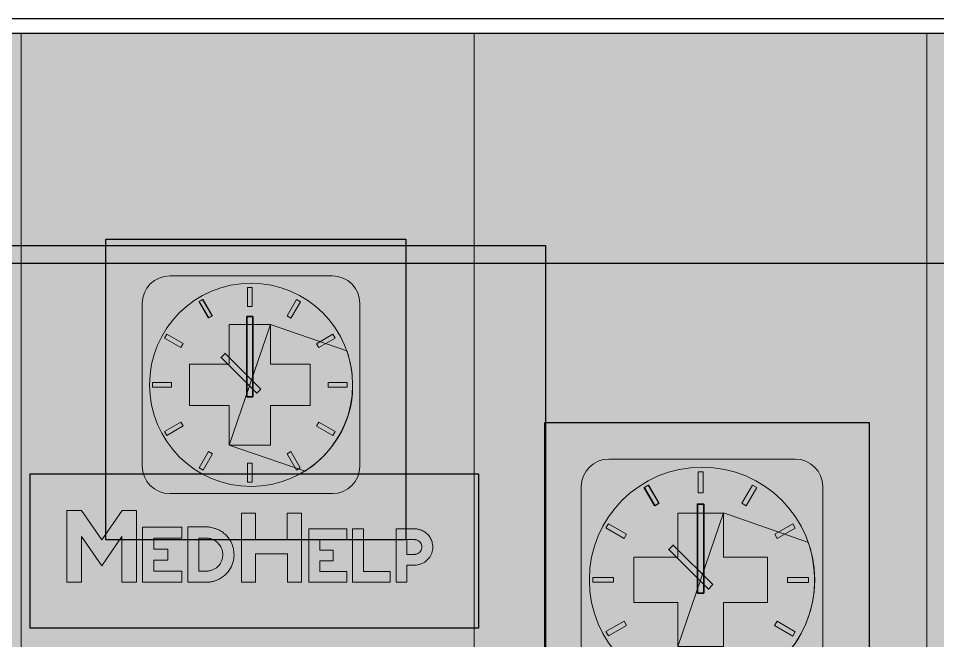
# Model space of a CAD drawing. Header units: inches. Extents: x -507 to 1392, y -754 to 68.
# Drawn here: x -14.3 to 387.6, y -204.2 to 67.7 of the extents above; entities that cross this region are included whole.
import ezdxf

# ---------------------------------------------------------------- set-up
doc = ezdxf.new("R2010")
doc.units = ezdxf.units.IN
doc.header["$MEASUREMENT"] = 0
doc.layers.add('Front', color=7, linetype='Continuous')
picture_1 = doc.add_image_def('image1.png', size_in_pixel=(3301, 2181))
picture_2 = doc.add_image_def('image2.png', size_in_pixel=(591, 591))
picture_3 = doc.add_image_def('image3.png', size_in_pixel=(891, 296))
picture_4 = doc.add_image_def('image4.png', size_in_pixel=(547, 547))
picture_5 = doc.add_image_def('image5.png', size_in_pixel=(817, 281))
picture_6 = doc.add_image_def('image6.png', size_in_pixel=(3362, 446))
picture_7 = doc.add_image_def('image10.png', size_in_pixel=(3013, 3012))

# ---------------------------------------------------------------- blocks, each defined once
blk = doc.blocks.new('block 3')
at = {"layer": 'Front', "true_color": 0x326699}
h = blk.add_hatch(color=165, dxfattribs=at)
h.dxf.hatch_style = 2
h.paths.add_polyline_path([(-211, -462.1), (-211, 61.25), (581, 61.25), (581, -462.1)])
h = blk.add_hatch(color=165, dxfattribs=at)
h.dxf.hatch_style = 2
h.paths.add_polyline_path([(-13, -462.1), (-13, 61.25), (185, 61.25), (185, -462.1)])
h = blk.add_hatch(color=165, dxfattribs=at)
h.dxf.hatch_style = 2
h.paths.add_polyline_path([(185, -462.1), (185, 61.25), (383, 61.25), (383, -462.1)])
at = {"layer": 'Front', "lineweight": 0}
for points in [[(-211, -462.1), (-211, 61.25), (581, 61.25), (581, -462.1), (-211, -462.1)], [(-13, -462.1), (-13, 61.25), (185, 61.25), (185, -462.1), (-13, -462.1)], [(185, -462.1), (185, 61.25), (383, 61.25), (383, -462.1), (185, -462.1)]]:
    blk.add_lwpolyline(points, dxfattribs=at)
at = {"layer": 'Front'}
image = blk.add_image(picture_1, insert=(-211, -462.19), size_in_units=(792.24, 523.44), dxfattribs=at)
blk = doc.blocks.new('block 8')
at = {"layer": 'Front', "true_color": 0x000000}
h = blk.add_hatch(color=18, dxfattribs=at)
h.dxf.hatch_style = 2
h.paths.add_polyline_path([(285.12, -139.61), (282.95, -139.61), (282.95, -130.45), (285.12, -130.45)])
h = blk.add_hatch(color=18, dxfattribs=at)
h.dxf.hatch_style = 2
h.paths.add_polyline_path([(265.72, -144.14), (263.84, -145.22), (259.26, -137.29), (261.14, -136.2)])
h = blk.add_hatch(color=18, dxfattribs=at)
h.dxf.hatch_style = 2
h.paths.add_polyline_path([(265.96, -144.15), (264.09, -145.23), (259.51, -137.3), (261.38, -136.22)])
h = blk.add_hatch(color=18, dxfattribs=at)
h.dxf.hatch_style = 2
h.paths.add_polyline_path([(303.98, -145.25), (302.11, -144.17), (306.68, -136.24), (308.56, -137.32)])
h = blk.add_hatch(color=18, dxfattribs=at)
h.dxf.hatch_style = 2
h.paths.add_polyline_path([(285.41, -183.43), (282.63, -183.43), (282.63, -144.51), (285.41, -144.51)])
h = blk.add_hatch(color=18, dxfattribs=at)
h.dxf.hatch_style = 2
h.paths.add_polyline_path([(251.64, -157.66), (250.56, -159.54), (242.63, -154.96), (243.71, -153.08)])
h = blk.add_hatch(color=18, dxfattribs=at)
h.dxf.hatch_style = 2
h.paths.add_polyline_path([(317.49, -159.57), (316.41, -157.69), (324.34, -153.11), (325.43, -154.99)])
h = blk.add_hatch(color=18, dxfattribs=at)
h.dxf.hatch_style = 2
h.paths.add_polyline_path([(289.41, -179.66), (287.45, -181.63), (270.09, -164.39), (272.05, -162.42)])
h = blk.add_hatch(color=18, dxfattribs=at)
h.dxf.hatch_style = 2
h.paths.add_polyline_path([(246, -176.53), (246, -178.69), (236.84, -178.69), (236.84, -176.53)])
h = blk.add_hatch(color=18, dxfattribs=at)
h.dxf.hatch_style = 2
h.paths.add_polyline_path([(322.04, -178.73), (322.04, -176.56), (331.2, -176.56), (331.2, -178.73)])
h = blk.add_hatch(color=18, dxfattribs=at)
h.dxf.hatch_style = 2
h.paths.add_polyline_path([(250.54, -195.68), (251.62, -197.56), (243.69, -202.14), (242.61, -200.26)])
h = blk.add_hatch(color=18, dxfattribs=at)
h.dxf.hatch_style = 2
h.paths.add_polyline_path([(316.39, -197.59), (317.48, -195.71), (325.41, -200.29), (324.33, -202.17)])
h = blk.add_hatch(color=18, dxfattribs=at)
h.dxf.hatch_style = 2
h.paths.add_polyline_path([(264.05, -210), (265.93, -211.09), (261.35, -219.02), (259.48, -217.93)])
h = blk.add_hatch(color=18, dxfattribs=at)
h.dxf.hatch_style = 2
h.paths.add_polyline_path([(302.08, -211.1), (303.95, -210.02), (308.53, -217.95), (306.65, -219.03)])
h = blk.add_hatch(color=18, dxfattribs=at)
h.dxf.hatch_style = 2
h.paths.add_polyline_path([(282.92, -215.65), (285.08, -215.65), (285.08, -224.8), (282.92, -224.8)])
at = {"layer": 'Front', "lineweight": 0}
for points in [[(285.12, -139.61), (282.95, -139.61), (282.95, -130.45), (285.12, -130.45), (285.12, -139.61)], [(265.72, -144.14), (263.84, -145.22), (259.26, -137.29), (261.14, -136.2), (265.72, -144.14)], [(265.96, -144.15), (264.09, -145.23), (259.51, -137.3), (261.38, -136.22), (265.96, -144.15)], [(303.98, -145.25), (302.11, -144.17), (306.68, -136.24), (308.56, -137.32), (303.98, -145.25)], [(251.64, -157.66), (250.56, -159.54), (242.63, -154.96), (243.71, -153.08), (251.64, -157.66)], [(317.49, -159.57), (316.41, -157.69), (324.34, -153.11), (325.43, -154.99), (317.49, -159.57)], [(246, -176.53), (246, -178.69), (236.84, -178.69), (236.84, -176.53), (246, -176.53)], [(322.04, -178.73), (322.04, -176.56), (331.2, -176.56), (331.2, -178.73), (322.04, -178.73)], [(250.54, -195.68), (251.62, -197.56), (243.69, -202.14), (242.61, -200.26), (250.54, -195.68)], [(316.39, -197.59), (317.48, -195.71), (325.41, -200.29), (324.33, -202.17), (316.39, -197.59)], [(264.05, -210), (265.93, -211.09), (261.35, -219.02), (259.48, -217.93), (264.05, -210)], [(302.08, -211.1), (303.95, -210.02), (308.53, -217.95), (306.65, -219.03), (302.08, -211.1)], [(282.92, -215.65), (285.08, -215.65), (285.08, -224.8), (282.92, -224.8), (282.92, -215.65)]]:
    blk.add_lwpolyline(points, dxfattribs=at)
at = {"layer": 'Front', "color": 18, "lineweight": 35, "true_color": 0x000000}
for points in [[(285.41, -183.43), (282.63, -183.43), (282.63, -144.51), (285.41, -144.51), (285.41, -183.43)], [(289.41, -179.66), (287.45, -181.63), (270.09, -164.39), (272.05, -162.42), (289.41, -179.66)]]:
    blk.add_lwpolyline(points, dxfattribs=at)
blk = doc.blocks.new('block 7')
at = {"layer": 'Front', "true_color": 0x000000}
h = blk.add_hatch(color=18, dxfattribs=at)
h.dxf.hatch_style = 2
edge = h.paths.add_edge_path()
edge.add_spline(control_points=[(325.41, -230.38), (325.41, -230.38), (243.86, -230.38), (243.86, -230.38), (237.26, -230.38), (231.86, -224.98), (231.86, -218.38), (231.86, -218.38), (231.86, -136.83), (231.86, -136.83), (231.86, -130.23), (237.26, -124.83), (243.86, -124.83), (243.86, -124.83), (325.41, -124.83), (325.41, -124.83), (332.01, -124.83), (337.41, -130.23), (337.41, -136.83), (337.41, -136.83), (337.41, -218.38), (337.41, -218.38), (337.41, -224.98), (332.01, -230.38), (325.41, -230.38)], knot_values=[0, 0, 0, 0, 1, 1, 1, 2, 2, 2, 3, 3, 3, 4, 4, 4, 5, 5, 5, 6, 6, 6, 7, 7, 7, 8, 8, 8, 8], degree=3, periodic=1)
at = {"layer": 'Front', "true_color": 0x326699}
h = blk.add_hatch(color=165, dxfattribs=at)
h.dxf.hatch_style = 2
edge = h.paths.add_edge_path()
edge.add_spline(control_points=[(333.9, -177.63), (333.9, -204.84), (311.85, -226.9), (284.63, -226.9), (257.42, -226.9), (235.37, -204.84), (235.37, -177.63), (235.37, -150.42), (257.42, -128.36), (284.63, -128.36), (311.85, -128.36), (333.9, -150.42), (333.9, -177.63)], knot_values=[0, 0, 0, 0, 1, 1, 1, 2, 2, 2, 3, 3, 3, 4, 4, 4, 4], degree=3, periodic=1)
at = {"layer": 'Front', "true_color": 0xcc3332}
h = blk.add_hatch(color=22, dxfattribs=at)
h.dxf.hatch_style = 2
h.paths.add_polyline_path([(313.23, -167.66), (294, -167.66), (294, -148.43), (274.07, -148.43), (274.07, -167.66), (254.84, -167.66), (254.84, -187.59), (274.07, -187.59), (274.07, -206.82), (294, -206.82), (294, -187.59), (313.23, -187.59)])
at = {"layer": 'Front', "true_color": 0x808284}
h = blk.add_hatch(color=8, dxfattribs=at)
h.dxf.hatch_style = 2
edge = h.paths.add_edge_path()
edge.add_spline(control_points=[(310.58, -219.52), (310.58, -219.52), (274.07, -206.82), (274.07, -206.82), (274.07, -206.82), (293.98, -148.41), (293.98, -148.41), (293.98, -148.41), (331.15, -161.33), (331.15, -161.33), (331.15, -161.33), (337.25, -177.62), (331.09, -194.08), (325.03, -211.52), (310.58, -219.52), (310.58, -219.52)], knot_values=[0, 0, 0, 0, 1, 1, 1, 2, 2, 2, 3, 3, 3, 4, 4, 4, 5, 5, 5, 5], degree=3, periodic=1)
at = {"layer": 'Front', "lineweight": 0}
blk.add_lwpolyline([(313.23, -167.66), (294, -167.66), (294, -148.43), (274.07, -148.43), (274.07, -167.66), (254.84, -167.66), (254.84, -187.59), (274.07, -187.59), (274.07, -206.82), (294, -206.82), (294, -187.59), (313.23, -187.59), (313.23, -167.66)], dxfattribs=at)
for points, knots in [([(325.41, -230.38), (325.41, -230.38), (243.86, -230.38), (243.86, -230.38), (237.26, -230.38), (231.86, -224.98), (231.86, -218.38), (231.86, -218.38), (231.86, -136.83), (231.86, -136.83), (231.86, -130.23), (237.26, -124.83), (243.86, -124.83), (243.86, -124.83), (325.41, -124.83), (325.41, -124.83), (332.01, -124.83), (337.41, -130.23), (337.41, -136.83), (337.41, -136.83), (337.41, -218.38), (337.41, -218.38), (337.41, -224.98), (332.01, -230.38), (325.41, -230.38)], [0, 0, 0, 0, 1, 1, 1, 2, 2, 2, 3, 3, 3, 4, 4, 4, 5, 5, 5, 6, 6, 6, 7, 7, 7, 8, 8, 8, 8]), ([(333.9, -177.63), (333.9, -204.84), (311.85, -226.9), (284.63, -226.9), (257.42, -226.9), (235.37, -204.84), (235.37, -177.63), (235.37, -150.42), (257.42, -128.36), (284.63, -128.36), (311.85, -128.36), (333.9, -150.42), (333.9, -177.63)], [0, 0, 0, 0, 1, 1, 1, 2, 2, 2, 3, 3, 3, 4, 4, 4, 4]), ([(310.58, -219.52), (310.58, -219.52), (274.07, -206.82), (274.07, -206.82), (274.07, -206.82), (293.98, -148.41), (293.98, -148.41), (293.98, -148.41), (331.15, -161.33), (331.15, -161.33), (331.15, -161.33), (337.25, -177.62), (331.09, -194.08), (325.03, -211.52), (310.58, -219.52), (310.58, -219.52)], [0, 0, 0, 0, 1, 1, 1, 2, 2, 2, 3, 3, 3, 4, 4, 4, 5, 5, 5, 5])]:
    blk.add_open_spline(points, degree=3, knots=knots, dxfattribs=at)
at = {"layer": 'Front'}
blk.add_blockref('block 8', (0, 0), dxfattribs=at)
blk = doc.blocks.new('block 6')
at = {"layer": 'Front'}
blk.add_blockref('block 7', (0, 0), dxfattribs=at)
blk = doc.blocks.new('block 5')
at = {"layer": 'Front'}
blk.add_blockref('block 6', (0, 0), dxfattribs=at)
image = blk.add_image(picture_2, insert=(215.86, -250.67), size_in_units=(141.84, 141.84), dxfattribs=at)
blk = doc.blocks.new('block 11')
at = {"layer": 'Front', "true_color": 0xcc3332}
h = blk.add_hatch(color=22, dxfattribs=at)
h.dxf.hatch_style = 2
h.paths.add_polyline_path([(229.13, -273.33), (222.02, -273.33), (222.02, -251.14), (212.21, -265.42), (202.37, -251.14), (202.37, -273.33), (195.25, -273.33), (195.25, -238.56), (202.32, -238.56), (212.17, -252.83), (222.11, -238.56), (229.13, -238.56)])
at = {"layer": 'Front', "true_color": 0x000000}
h = blk.add_hatch(color=18, dxfattribs=at)
h.dxf.hatch_style = 2
h.paths.add_polyline_path([(309.05, -273.33), (302.28, -273.33), (302.28, -259.58), (286.85, -259.58), (286.85, -273.33), (279.99, -273.33), (279.99, -239.83), (286.85, -239.83), (286.85, -252.77), (302.19, -252.77), (302.19, -239.83), (309.05, -239.83)])
at = {"layer": 'Front', "true_color": 0xcc3332}
h = blk.add_hatch(color=22, dxfattribs=at)
h.dxf.hatch_style = 2
h.paths.add_polyline_path([(250.99, -273.33), (232.03, -273.33), (232.03, -246.58), (250.99, -246.58), (250.99, -251.98), (237.5, -251.98), (237.5, -257.24), (244.21, -257.24), (244.21, -262.68), (237.5, -262.68), (237.5, -267.9), (250.99, -267.9)])
h = blk.add_hatch(color=22, dxfattribs=at)
h.dxf.hatch_style = 2
edge = h.paths.add_edge_path()
edge.add_spline(control_points=[(276.36, -260.03), (276.36, -261.24), (276.17, -262.48), (275.8, -263.76), (275.42, -265.04), (274.85, -266.26), (274.08, -267.42), (273.3, -268.58), (272.32, -269.64), (271.12, -270.58), (269.93, -271.52), (268.49, -272.26), (266.83, -272.79), (266.71, -272.81), (266.52, -272.85), (266.26, -272.92), (266.01, -272.98), (265.74, -273.04), (265.45, -273.1), (265.16, -273.16), (264.87, -273.21), (264.58, -273.26), (264.29, -273.31), (264.07, -273.33), (263.93, -273.33), (263.93, -273.33), (253.89, -273.33), (253.89, -273.33), (253.89, -273.33), (253.89, -246.55), (253.89, -246.55), (253.89, -246.55), (263.93, -246.55), (263.93, -246.55), (264.14, -246.55), (264.45, -246.59), (264.83, -246.67), (265.22, -246.76), (265.61, -246.85), (265.99, -246.95), (266.38, -247.04), (266.73, -247.14), (267.04, -247.24), (267.36, -247.33), (267.56, -247.39), (267.66, -247.42), (268.22, -247.61), (268.81, -247.88), (269.45, -248.23), (270.09, -248.58), (270.72, -249), (271.34, -249.48), (271.96, -249.97), (272.54, -250.52), (273.08, -251.13), (273.62, -251.75), (274.09, -252.41), (274.47, -253.11), (274.57, -253.28), (274.67, -253.46), (274.78, -253.65), (274.89, -253.84), (274.99, -254.05), (275.09, -254.27), (275.53, -255.31), (275.85, -256.26), (276.05, -257.13), (276.26, -258), (276.36, -258.97), (276.36, -260.03)], knot_values=[0, 0, 0, 0, 1, 1, 1, 2, 2, 2, 3, 3, 3, 4, 4, 4, 5, 5, 5, 6, 6, 6, 7, 7, 7, 8, 8, 8, 9, 9, 9, 10, 10, 10, 11, 11, 11, 12, 12, 12, 13, 13, 13, 14, 14, 14, 15, 15, 15, 16, 16, 16, 17, 17, 17, 18, 18, 18, 19, 19, 19, 20, 20, 20, 21, 21, 21, 22, 22, 22, 23, 23, 23, 23], degree=3, periodic=1)
edge = h.paths.add_edge_path()
edge.add_spline(control_points=[(270.89, -259.81), (270.89, -259.16), (270.78, -258.48), (270.58, -257.76), (270.37, -257.05), (270.06, -256.36), (269.64, -255.68), (269.21, -255), (268.68, -254.39), (268.02, -253.83), (267.37, -253.28), (266.61, -252.83), (265.74, -252.49), (265.64, -252.47), (265.5, -252.42), (265.32, -252.36), (265.14, -252.3), (264.94, -252.25), (264.72, -252.2), (264.51, -252.15), (264.29, -252.1), (264.09, -252.06), (263.88, -252.01), (263.71, -251.98), (263.56, -251.98), (263.56, -251.98), (259.36, -251.98), (259.36, -251.98), (259.36, -251.98), (259.36, -267.9), (259.36, -267.9), (259.36, -267.9), (263.64, -267.9), (263.64, -267.9), (263.85, -267.9), (264.12, -267.86), (264.43, -267.79), (264.75, -267.71), (264.98, -267.65), (265.12, -267.61), (266.21, -267.29), (267.12, -266.85), (267.84, -266.28), (268.57, -265.72), (269.16, -265.07), (269.62, -264.36), (270.08, -263.65), (270.4, -262.91), (270.6, -262.13), (270.79, -261.36), (270.89, -260.59), (270.89, -259.81)], knot_values=[0, 0, 0, 0, 1, 1, 1, 2, 2, 2, 3, 3, 3, 4, 4, 4, 5, 5, 5, 6, 6, 6, 7, 7, 7, 8, 8, 8, 9, 9, 9, 10, 10, 10, 11, 11, 11, 12, 12, 12, 13, 13, 13, 14, 14, 14, 15, 15, 15, 16, 16, 16, 17, 17, 17, 17], degree=3, periodic=1)
at = {"layer": 'Front', "true_color": 0x000000}
h = blk.add_hatch(color=18, dxfattribs=at)
h.dxf.hatch_style = 2
h.paths.add_polyline_path([(331.01, -273.33), (312.68, -273.33), (312.68, -247.47), (331.01, -247.47), (331.01, -252.69), (317.97, -252.69), (317.97, -257.77), (324.45, -257.77), (324.45, -263.03), (317.97, -263.03), (317.97, -268.08), (331.01, -268.08)])
h = blk.add_hatch(color=18, dxfattribs=at)
h.dxf.hatch_style = 2
h.paths.add_polyline_path([(352.14, -273.33), (333.81, -273.33), (333.81, -247.47), (339.1, -247.47), (339.1, -268.08), (352.14, -268.08)])
h = blk.add_hatch(color=18, dxfattribs=at)
h.dxf.hatch_style = 2
edge = h.paths.add_edge_path()
edge.add_spline(control_points=[(372.75, -256.23), (372.75, -257.28), (372.59, -258.27), (372.26, -259.19), (371.93, -260.11), (371.48, -260.94), (370.89, -261.68), (370.31, -262.42), (369.63, -263.04), (368.86, -263.55), (368.09, -264.07), (367.26, -264.44), (366.37, -264.68), (366.16, -264.72), (365.86, -264.79), (365.46, -264.89), (365.06, -264.98), (364.72, -265.03), (364.44, -265.03), (364.44, -265.03), (360.24, -265.03), (360.24, -265.03), (360.24, -265.03), (360.24, -273.33), (360.24, -273.33), (360.24, -273.33), (354.95, -273.33), (354.95, -273.33), (354.95, -273.33), (354.95, -247.43), (354.95, -247.43), (354.95, -247.43), (364.37, -247.43), (364.37, -247.43), (364.54, -247.43), (364.74, -247.45), (364.97, -247.48), (365.2, -247.52), (365.44, -247.57), (365.69, -247.62), (365.93, -247.68), (366.16, -247.74), (366.37, -247.8), (366.58, -247.86), (366.73, -247.9), (366.83, -247.92), (367.5, -248.18), (368.14, -248.48), (368.72, -248.83), (369.3, -249.18), (369.9, -249.7), (370.51, -250.38), (370.95, -250.84), (371.33, -251.39), (371.65, -252.01), (371.96, -252.63), (372.21, -253.2), (372.4, -253.74), (372.52, -254.14), (372.6, -254.55), (372.66, -254.97), (372.72, -255.39), (372.75, -255.81), (372.75, -256.23)], knot_values=[0, 0, 0, 0, 1, 1, 1, 2, 2, 2, 3, 3, 3, 4, 4, 4, 5, 5, 5, 6, 6, 6, 7, 7, 7, 8, 8, 8, 9, 9, 9, 10, 10, 10, 11, 11, 11, 12, 12, 12, 13, 13, 13, 14, 14, 14, 15, 15, 15, 16, 16, 16, 17, 17, 17, 18, 18, 18, 19, 19, 19, 20, 20, 20, 21, 21, 21, 21], degree=3, periodic=1)
edge = h.paths.add_edge_path()
edge.add_spline(control_points=[(367.53, -256.23), (367.53, -255.9), (367.48, -255.56), (367.37, -255.21), (367.26, -254.86), (367.1, -254.53), (366.88, -254.21), (366.66, -253.9), (366.38, -253.62), (366.06, -253.37), (365.73, -253.13), (365.34, -252.95), (364.9, -252.83), (364.76, -252.78), (364.6, -252.75), (364.43, -252.72), (364.25, -252.7), (364.15, -252.69), (364.13, -252.69), (364.13, -252.69), (360.24, -252.69), (360.24, -252.69), (360.24, -252.69), (360.24, -259.8), (360.24, -259.8), (360.24, -259.8), (364.13, -259.8), (364.13, -259.8), (364.17, -259.8), (364.29, -259.79), (364.48, -259.75), (364.67, -259.72), (364.81, -259.69), (364.9, -259.66), (365.79, -259.43), (366.45, -258.96), (366.88, -258.26), (367.31, -257.56), (367.53, -256.88), (367.53, -256.23)], knot_values=[0, 0, 0, 0, 1, 1, 1, 2, 2, 2, 3, 3, 3, 4, 4, 4, 5, 5, 5, 6, 6, 6, 7, 7, 7, 8, 8, 8, 9, 9, 9, 10, 10, 10, 11, 11, 11, 12, 12, 12, 13, 13, 13, 13], degree=3, periodic=1)
at = {"layer": 'Front', "lineweight": 0}
for points in [[(229.13, -273.33), (222.02, -273.33), (222.02, -251.14), (212.21, -265.42), (202.37, -251.14), (202.37, -273.33), (195.25, -273.33), (195.25, -238.56), (202.32, -238.56), (212.17, -252.83), (222.11, -238.56), (229.13, -238.56), (229.13, -273.33)], [(309.05, -273.33), (302.28, -273.33), (302.28, -259.58), (286.85, -259.58), (286.85, -273.33), (279.99, -273.33), (279.99, -239.83), (286.85, -239.83), (286.85, -252.77), (302.19, -252.77), (302.19, -239.83), (309.05, -239.83), (309.05, -273.33)], [(250.99, -273.33), (232.03, -273.33), (232.03, -246.58), (250.99, -246.58), (250.99, -251.98), (237.5, -251.98), (237.5, -257.24), (244.21, -257.24), (244.21, -262.68), (237.5, -262.68), (237.5, -267.9), (250.99, -267.9), (250.99, -273.33)], [(331.01, -273.33), (312.68, -273.33), (312.68, -247.47), (331.01, -247.47), (331.01, -252.69), (317.97, -252.69), (317.97, -257.77), (324.45, -257.77), (324.45, -263.03), (317.97, -263.03), (317.97, -268.08), (331.01, -268.08), (331.01, -273.33)], [(352.14, -273.33), (333.81, -273.33), (333.81, -247.47), (339.1, -247.47), (339.1, -268.08), (352.14, -268.08), (352.14, -273.33)]]:
    blk.add_lwpolyline(points, dxfattribs=at)
for points, knots in [([(276.36, -260.03), (276.36, -261.24), (276.17, -262.48), (275.8, -263.76), (275.42, -265.04), (274.85, -266.26), (274.08, -267.42), (273.3, -268.58), (272.32, -269.64), (271.12, -270.58), (269.93, -271.52), (268.49, -272.26), (266.83, -272.79), (266.71, -272.81), (266.52, -272.85), (266.26, -272.92), (266.01, -272.98), (265.74, -273.04), (265.45, -273.1), (265.16, -273.16), (264.87, -273.21), (264.58, -273.26), (264.29, -273.31), (264.07, -273.33), (263.93, -273.33), (263.93, -273.33), (253.89, -273.33), (253.89, -273.33), (253.89, -273.33), (253.89, -246.55), (253.89, -246.55), (253.89, -246.55), (263.93, -246.55), (263.93, -246.55), (264.14, -246.55), (264.45, -246.59), (264.83, -246.67), (265.22, -246.76), (265.61, -246.85), (265.99, -246.95), (266.38, -247.04), (266.73, -247.14), (267.04, -247.24), (267.36, -247.33), (267.56, -247.39), (267.66, -247.42), (268.22, -247.61), (268.81, -247.88), (269.45, -248.23), (270.09, -248.58), (270.72, -249), (271.34, -249.48), (271.96, -249.97), (272.54, -250.52), (273.08, -251.13), (273.62, -251.75), (274.09, -252.41), (274.47, -253.11), (274.57, -253.28), (274.67, -253.46), (274.78, -253.65), (274.89, -253.84), (274.99, -254.05), (275.09, -254.27), (275.53, -255.31), (275.85, -256.26), (276.05, -257.13), (276.26, -258), (276.36, -258.97), (276.36, -260.03)], [0, 0, 0, 0, 1, 1, 1, 2, 2, 2, 3, 3, 3, 4, 4, 4, 5, 5, 5, 6, 6, 6, 7, 7, 7, 8, 8, 8, 9, 9, 9, 10, 10, 10, 11, 11, 11, 12, 12, 12, 13, 13, 13, 14, 14, 14, 15, 15, 15, 16, 16, 16, 17, 17, 17, 18, 18, 18, 19, 19, 19, 20, 20, 20, 21, 21, 21, 22, 22, 22, 23, 23, 23, 23]), ([(372.75, -256.23), (372.75, -257.28), (372.59, -258.27), (372.26, -259.19), (371.93, -260.11), (371.48, -260.94), (370.89, -261.68), (370.31, -262.42), (369.63, -263.04), (368.86, -263.55), (368.09, -264.07), (367.26, -264.44), (366.37, -264.68), (366.16, -264.72), (365.86, -264.79), (365.46, -264.89), (365.06, -264.98), (364.72, -265.03), (364.44, -265.03), (364.44, -265.03), (360.24, -265.03), (360.24, -265.03), (360.24, -265.03), (360.24, -273.33), (360.24, -273.33), (360.24, -273.33), (354.95, -273.33), (354.95, -273.33), (354.95, -273.33), (354.95, -247.43), (354.95, -247.43), (354.95, -247.43), (364.37, -247.43), (364.37, -247.43), (364.54, -247.43), (364.74, -247.45), (364.97, -247.48), (365.2, -247.52), (365.44, -247.57), (365.69, -247.62), (365.93, -247.68), (366.16, -247.74), (366.37, -247.8), (366.58, -247.86), (366.73, -247.9), (366.83, -247.92), (367.5, -248.18), (368.14, -248.48), (368.72, -248.83), (369.3, -249.18), (369.9, -249.7), (370.51, -250.38), (370.95, -250.84), (371.33, -251.39), (371.65, -252.01), (371.96, -252.63), (372.21, -253.2), (372.4, -253.74), (372.52, -254.14), (372.6, -254.55), (372.66, -254.97), (372.72, -255.39), (372.75, -255.81), (372.75, -256.23)], [0, 0, 0, 0, 1, 1, 1, 2, 2, 2, 3, 3, 3, 4, 4, 4, 5, 5, 5, 6, 6, 6, 7, 7, 7, 8, 8, 8, 9, 9, 9, 10, 10, 10, 11, 11, 11, 12, 12, 12, 13, 13, 13, 14, 14, 14, 15, 15, 15, 16, 16, 16, 17, 17, 17, 18, 18, 18, 19, 19, 19, 20, 20, 20, 21, 21, 21, 21]), ([(270.89, -259.81), (270.89, -259.16), (270.78, -258.48), (270.58, -257.76), (270.37, -257.05), (270.06, -256.36), (269.64, -255.68), (269.21, -255), (268.68, -254.39), (268.02, -253.83), (267.37, -253.28), (266.61, -252.83), (265.74, -252.49), (265.64, -252.47), (265.5, -252.42), (265.32, -252.36), (265.14, -252.3), (264.94, -252.25), (264.72, -252.2), (264.51, -252.15), (264.29, -252.1), (264.09, -252.06), (263.88, -252.01), (263.71, -251.98), (263.56, -251.98), (263.56, -251.98), (259.36, -251.98), (259.36, -251.98), (259.36, -251.98), (259.36, -267.9), (259.36, -267.9), (259.36, -267.9), (263.64, -267.9), (263.64, -267.9), (263.85, -267.9), (264.12, -267.86), (264.43, -267.79), (264.75, -267.71), (264.98, -267.65), (265.12, -267.61), (266.21, -267.29), (267.12, -266.85), (267.84, -266.28), (268.57, -265.72), (269.16, -265.07), (269.62, -264.36), (270.08, -263.65), (270.4, -262.91), (270.6, -262.13), (270.79, -261.36), (270.89, -260.59), (270.89, -259.81)], [0, 0, 0, 0, 1, 1, 1, 2, 2, 2, 3, 3, 3, 4, 4, 4, 5, 5, 5, 6, 6, 6, 7, 7, 7, 8, 8, 8, 9, 9, 9, 10, 10, 10, 11, 11, 11, 12, 12, 12, 13, 13, 13, 14, 14, 14, 15, 15, 15, 16, 16, 16, 17, 17, 17, 17]), ([(367.53, -256.23), (367.53, -255.9), (367.48, -255.56), (367.37, -255.21), (367.26, -254.86), (367.1, -254.53), (366.88, -254.21), (366.66, -253.9), (366.38, -253.62), (366.06, -253.37), (365.73, -253.13), (365.34, -252.95), (364.9, -252.83), (364.76, -252.78), (364.6, -252.75), (364.43, -252.72), (364.25, -252.7), (364.15, -252.69), (364.13, -252.69), (364.13, -252.69), (360.24, -252.69), (360.24, -252.69), (360.24, -252.69), (360.24, -259.8), (360.24, -259.8), (360.24, -259.8), (364.13, -259.8), (364.13, -259.8), (364.17, -259.8), (364.29, -259.79), (364.48, -259.75), (364.67, -259.72), (364.81, -259.69), (364.9, -259.66), (365.79, -259.43), (366.45, -258.96), (366.88, -258.26), (367.31, -257.56), (367.53, -256.88), (367.53, -256.23)], [0, 0, 0, 0, 1, 1, 1, 2, 2, 2, 3, 3, 3, 4, 4, 4, 5, 5, 5, 6, 6, 6, 7, 7, 7, 8, 8, 8, 9, 9, 9, 10, 10, 10, 11, 11, 11, 12, 12, 12, 13, 13, 13, 13])]:
    blk.add_open_spline(points, degree=3, knots=knots, dxfattribs=at)
blk = doc.blocks.new('block 10')
at = {"layer": 'Front'}
blk.add_blockref('block 11', (0, 0), dxfattribs=at)
blk = doc.blocks.new('block 9')
at = {"layer": 'Front'}
blk.add_blockref('block 10', (0, 0), dxfattribs=at)
image = blk.add_image(picture_3, insert=(179.25, -293.6), size_in_units=(213.84, 71.04), dxfattribs=at)
blk = doc.blocks.new('block 4')
at = {"layer": 'Front'}
for name in ['block 5', 'block 9']:
    blk.add_blockref(name, (0, 0), dxfattribs=at)
blk = doc.blocks.new('block 16')
at = {"layer": 'Front', "true_color": 0x000000}
h = blk.add_hatch(color=18, dxfattribs=at)
h.dxf.hatch_style = 2
h.paths.add_polyline_path([(87.91, -58.13), (85.96, -58.13), (85.96, -49.87), (87.91, -49.87)])
h = blk.add_hatch(color=18, dxfattribs=at)
h.dxf.hatch_style = 2
h.paths.add_polyline_path([(70.42, -62.21), (68.73, -63.19), (64.6, -56.04), (66.29, -55.06)])
h = blk.add_hatch(color=18, dxfattribs=at)
h.dxf.hatch_style = 2
h.paths.add_polyline_path([(70.64, -62.22), (68.95, -63.2), (64.82, -56.05), (66.51, -55.07)])
h = blk.add_hatch(color=18, dxfattribs=at)
h.dxf.hatch_style = 2
h.paths.add_polyline_path([(104.91, -63.22), (103.22, -62.24), (107.35, -55.09), (109.04, -56.07)])
h = blk.add_hatch(color=18, dxfattribs=at)
h.dxf.hatch_style = 2
h.paths.add_polyline_path([(88.17, -97.64), (85.66, -97.64), (85.66, -62.55), (88.17, -62.55)])
h = blk.add_hatch(color=18, dxfattribs=at)
h.dxf.hatch_style = 2
h.paths.add_polyline_path([(57.73, -74.41), (56.76, -76.1), (49.61, -71.97), (50.58, -70.28)])
h = blk.add_hatch(color=18, dxfattribs=at)
h.dxf.hatch_style = 2
h.paths.add_polyline_path([(117.09, -76.12), (116.12, -74.43), (123.27, -70.31), (124.24, -72)])
h = blk.add_hatch(color=18, dxfattribs=at)
h.dxf.hatch_style = 2
h.paths.add_polyline_path([(91.77, -94.23), (90.01, -96.01), (74.37, -80.47), (76.13, -78.69)])
h = blk.add_hatch(color=18, dxfattribs=at)
h.dxf.hatch_style = 2
h.paths.add_polyline_path([(52.64, -91.41), (52.64, -93.36), (44.39, -93.36), (44.39, -91.41)])
h = blk.add_hatch(color=18, dxfattribs=at)
h.dxf.hatch_style = 2
h.paths.add_polyline_path([(121.19, -93.39), (121.19, -91.44), (129.44, -91.44), (129.44, -93.39)])
h = blk.add_hatch(color=18, dxfattribs=at)
h.dxf.hatch_style = 2
h.paths.add_polyline_path([(56.74, -108.68), (57.72, -110.37), (50.57, -114.5), (49.59, -112.8)])
h = blk.add_hatch(color=18, dxfattribs=at)
h.dxf.hatch_style = 2
h.paths.add_polyline_path([(116.1, -110.4), (117.08, -108.7), (124.23, -112.83), (123.25, -114.52)])
h = blk.add_hatch(color=18, dxfattribs=at)
h.dxf.hatch_style = 2
h.paths.add_polyline_path([(68.92, -121.58), (70.61, -122.56), (66.48, -129.71), (64.79, -128.73)])
h = blk.add_hatch(color=18, dxfattribs=at)
h.dxf.hatch_style = 2
h.paths.add_polyline_path([(103.19, -122.58), (104.88, -121.6), (109.01, -128.75), (107.32, -129.73)])
h = blk.add_hatch(color=18, dxfattribs=at)
h.dxf.hatch_style = 2
h.paths.add_polyline_path([(85.93, -126.67), (87.88, -126.67), (87.88, -134.93), (85.93, -134.93)])
at = {"layer": 'Front', "lineweight": 0}
for points in [[(87.91, -58.13), (85.96, -58.13), (85.96, -49.87), (87.91, -49.87), (87.91, -58.13)], [(70.42, -62.21), (68.73, -63.19), (64.6, -56.04), (66.29, -55.06), (70.42, -62.21)], [(70.64, -62.22), (68.95, -63.2), (64.82, -56.05), (66.51, -55.07), (70.64, -62.22)], [(104.91, -63.22), (103.22, -62.24), (107.35, -55.09), (109.04, -56.07), (104.91, -63.22)], [(57.73, -74.41), (56.76, -76.1), (49.61, -71.97), (50.58, -70.28), (57.73, -74.41)], [(117.09, -76.12), (116.12, -74.43), (123.27, -70.31), (124.24, -72), (117.09, -76.12)], [(52.64, -91.41), (52.64, -93.36), (44.39, -93.36), (44.39, -91.41), (52.64, -91.41)], [(121.19, -93.39), (121.19, -91.44), (129.44, -91.44), (129.44, -93.39), (121.19, -93.39)], [(56.74, -108.68), (57.72, -110.37), (50.57, -114.5), (49.59, -112.8), (56.74, -108.68)], [(116.1, -110.4), (117.08, -108.7), (124.23, -112.83), (123.25, -114.52), (116.1, -110.4)], [(68.92, -121.58), (70.61, -122.56), (66.48, -129.71), (64.79, -128.73), (68.92, -121.58)], [(103.19, -122.58), (104.88, -121.6), (109.01, -128.75), (107.32, -129.73), (103.19, -122.58)], [(85.93, -126.67), (87.88, -126.67), (87.88, -134.93), (85.93, -134.93), (85.93, -126.67)]]:
    blk.add_lwpolyline(points, dxfattribs=at)
at = {"layer": 'Front', "color": 18, "lineweight": 35, "true_color": 0x000000}
for points in [[(88.17, -97.64), (85.66, -97.64), (85.66, -62.55), (88.17, -62.55), (88.17, -97.64)], [(91.77, -94.23), (90.01, -96.01), (74.37, -80.47), (76.13, -78.69), (91.77, -94.23)]]:
    blk.add_lwpolyline(points, dxfattribs=at)
blk = doc.blocks.new('block 15')
at = {"layer": 'Front', "true_color": 0x000000}
h = blk.add_hatch(color=18, dxfattribs=at)
h.dxf.hatch_style = 2
edge = h.paths.add_edge_path()
edge.add_spline(control_points=[(123.04, -139.96), (123.04, -139.96), (51.9, -139.96), (51.9, -139.96), (45.3, -139.96), (39.9, -134.56), (39.9, -127.96), (39.9, -127.96), (39.9, -56.81), (39.9, -56.81), (39.9, -50.21), (45.3, -44.81), (51.9, -44.81), (51.9, -44.81), (123.04, -44.81), (123.04, -44.81), (129.64, -44.81), (135.04, -50.21), (135.04, -56.81), (135.04, -56.81), (135.04, -127.96), (135.04, -127.96), (135.04, -134.56), (129.64, -139.96), (123.04, -139.96)], knot_values=[0, 0, 0, 0, 1, 1, 1, 2, 2, 2, 3, 3, 3, 4, 4, 4, 5, 5, 5, 6, 6, 6, 7, 7, 7, 8, 8, 8, 8], degree=3, periodic=1)
at = {"layer": 'Front', "true_color": 0x326699}
h = blk.add_hatch(color=165, dxfattribs=at)
h.dxf.hatch_style = 2
edge = h.paths.add_edge_path()
edge.add_spline(control_points=[(131.88, -92.4), (131.88, -116.93), (112, -136.81), (87.47, -136.81), (62.94, -136.81), (43.06, -116.93), (43.06, -92.4), (43.06, -67.87), (62.94, -47.99), (87.47, -47.99), (112, -47.99), (131.88, -67.87), (131.88, -92.4)], knot_values=[0, 0, 0, 0, 1, 1, 1, 2, 2, 2, 3, 3, 3, 4, 4, 4, 4], degree=3, periodic=1)
at = {"layer": 'Front', "true_color": 0xcc3332}
h = blk.add_hatch(color=22, dxfattribs=at)
h.dxf.hatch_style = 2
h.paths.add_polyline_path([(113.25, -83.42), (95.92, -83.42), (95.92, -66.08), (77.95, -66.08), (77.95, -83.42), (60.61, -83.42), (60.61, -101.39), (77.95, -101.39), (77.95, -118.72), (95.92, -118.72), (95.92, -101.39), (113.25, -101.39)])
at = {"layer": 'Front', "true_color": 0x808284}
h = blk.add_hatch(color=8, dxfattribs=at)
h.dxf.hatch_style = 2
edge = h.paths.add_edge_path()
edge.add_spline(control_points=[(111.11, -130.1), (111.11, -130.1), (77.95, -118.72), (77.95, -118.72), (77.95, -118.72), (95.9, -66.06), (95.9, -66.06), (95.9, -66.06), (129.33, -77.54), (129.33, -77.54), (129.33, -77.54), (135, -92.28), (129.44, -107.12), (123.98, -122.84), (111.11, -130.1), (111.11, -130.1)], knot_values=[0, 0, 0, 0, 1, 1, 1, 2, 2, 2, 3, 3, 3, 4, 4, 4, 5, 5, 5, 5], degree=3, periodic=1)
at = {"layer": 'Front', "lineweight": 0}
blk.add_lwpolyline([(113.25, -83.42), (95.92, -83.42), (95.92, -66.08), (77.95, -66.08), (77.95, -83.42), (60.61, -83.42), (60.61, -101.39), (77.95, -101.39), (77.95, -118.72), (95.92, -118.72), (95.92, -101.39), (113.25, -101.39), (113.25, -83.42)], dxfattribs=at)
for points, knots in [([(123.04, -139.96), (123.04, -139.96), (51.9, -139.96), (51.9, -139.96), (45.3, -139.96), (39.9, -134.56), (39.9, -127.96), (39.9, -127.96), (39.9, -56.81), (39.9, -56.81), (39.9, -50.21), (45.3, -44.81), (51.9, -44.81), (51.9, -44.81), (123.04, -44.81), (123.04, -44.81), (129.64, -44.81), (135.04, -50.21), (135.04, -56.81), (135.04, -56.81), (135.04, -127.96), (135.04, -127.96), (135.04, -134.56), (129.64, -139.96), (123.04, -139.96)], [0, 0, 0, 0, 1, 1, 1, 2, 2, 2, 3, 3, 3, 4, 4, 4, 5, 5, 5, 6, 6, 6, 7, 7, 7, 8, 8, 8, 8]), ([(131.88, -92.4), (131.88, -116.93), (112, -136.81), (87.47, -136.81), (62.94, -136.81), (43.06, -116.93), (43.06, -92.4), (43.06, -67.87), (62.94, -47.99), (87.47, -47.99), (112, -47.99), (131.88, -67.87), (131.88, -92.4)], [0, 0, 0, 0, 1, 1, 1, 2, 2, 2, 3, 3, 3, 4, 4, 4, 4]), ([(111.11, -130.1), (111.11, -130.1), (77.95, -118.72), (77.95, -118.72), (77.95, -118.72), (95.9, -66.06), (95.9, -66.06), (95.9, -66.06), (129.33, -77.54), (129.33, -77.54), (129.33, -77.54), (135, -92.28), (129.44, -107.12), (123.98, -122.84), (111.11, -130.1), (111.11, -130.1)], [0, 0, 0, 0, 1, 1, 1, 2, 2, 2, 3, 3, 3, 4, 4, 4, 5, 5, 5, 5])]:
    blk.add_open_spline(points, degree=3, knots=knots, dxfattribs=at)
at = {"layer": 'Front'}
blk.add_blockref('block 16', (0, 0), dxfattribs=at)
blk = doc.blocks.new('block 14')
at = {"layer": 'Front'}
blk.add_blockref('block 15', (0, 0), dxfattribs=at)
blk = doc.blocks.new('block 13')
at = {"layer": 'Front'}
blk.add_blockref('block 14', (0, 0), dxfattribs=at)
image = blk.add_image(picture_4, insert=(23.9, -160.09), size_in_units=(131.28, 131.28), dxfattribs=at)
blk = doc.blocks.new('block 19')
at = {"layer": 'Front', "true_color": 0xcc3332}
h = blk.add_hatch(color=22, dxfattribs=at)
h.dxf.hatch_style = 2
h.paths.add_polyline_path([(37.44, -178.67), (31.03, -178.67), (31.03, -158.66), (22.19, -171.53), (13.31, -158.66), (13.31, -178.67), (6.9, -178.67), (6.9, -147.32), (13.27, -147.32), (22.15, -160.19), (31.11, -147.32), (37.44, -147.32)])
at = {"layer": 'Front', "true_color": 0x000000}
h = blk.add_hatch(color=18, dxfattribs=at)
h.dxf.hatch_style = 2
h.paths.add_polyline_path([(109.48, -178.67), (103.38, -178.67), (103.38, -166.27), (89.47, -166.27), (89.47, -178.67), (83.29, -178.67), (83.29, -148.47), (89.47, -148.47), (89.47, -160.13), (103.3, -160.13), (103.3, -148.47), (109.48, -148.47)])
at = {"layer": 'Front', "true_color": 0xcc3332}
h = blk.add_hatch(color=22, dxfattribs=at)
h.dxf.hatch_style = 2
h.paths.add_polyline_path([(57.14, -178.67), (40.06, -178.67), (40.06, -154.56), (57.14, -154.56), (57.14, -159.43), (44.99, -159.43), (44.99, -164.16), (51.03, -164.16), (51.03, -169.06), (44.99, -169.06), (44.99, -173.77), (57.14, -173.77)])
h = blk.add_hatch(color=22, dxfattribs=at)
h.dxf.hatch_style = 2
edge = h.paths.add_edge_path()
edge.add_spline(control_points=[(80.01, -166.68), (80.01, -167.77), (79.84, -168.89), (79.51, -170.05), (79.17, -171.2), (78.65, -172.3), (77.95, -173.35), (77.26, -174.39), (76.37, -175.34), (75.29, -176.19), (74.21, -177.04), (72.92, -177.7), (71.42, -178.18), (71.31, -178.2), (71.14, -178.24), (70.91, -178.29), (70.69, -178.35), (70.44, -178.4), (70.18, -178.46), (69.92, -178.51), (69.66, -178.56), (69.39, -178.61), (69.13, -178.65), (68.94, -178.67), (68.81, -178.67), (68.81, -178.67), (59.76, -178.67), (59.76, -178.67), (59.76, -178.67), (59.76, -154.53), (59.76, -154.53), (59.76, -154.53), (68.81, -154.53), (68.81, -154.53), (69, -154.53), (69.27, -154.56), (69.62, -154.64), (69.97, -154.72), (70.32, -154.8), (70.67, -154.89), (71.02, -154.97), (71.33, -155.06), (71.62, -155.15), (71.9, -155.23), (72.08, -155.29), (72.17, -155.31), (72.67, -155.48), (73.21, -155.73), (73.79, -156.04), (74.37, -156.36), (74.93, -156.74), (75.49, -157.17), (76.04, -157.61), (76.57, -158.1), (77.06, -158.66), (77.55, -159.21), (77.97, -159.81), (78.31, -160.44), (78.4, -160.59), (78.49, -160.76), (78.59, -160.93), (78.69, -161.1), (78.78, -161.29), (78.87, -161.48), (79.26, -162.42), (79.55, -163.28), (79.74, -164.07), (79.92, -164.85), (80.01, -165.72), (80.01, -166.68)], knot_values=[0, 0, 0, 0, 1, 1, 1, 2, 2, 2, 3, 3, 3, 4, 4, 4, 5, 5, 5, 6, 6, 6, 7, 7, 7, 8, 8, 8, 9, 9, 9, 10, 10, 10, 11, 11, 11, 12, 12, 12, 13, 13, 13, 14, 14, 14, 15, 15, 15, 16, 16, 16, 17, 17, 17, 18, 18, 18, 19, 19, 19, 20, 20, 20, 21, 21, 21, 22, 22, 22, 23, 23, 23, 23], degree=3, periodic=1)
edge = h.paths.add_edge_path()
edge.add_spline(control_points=[(75.08, -166.48), (75.08, -165.9), (74.99, -165.28), (74.8, -164.64), (74.62, -164), (74.33, -163.37), (73.95, -162.76), (73.57, -162.15), (73.09, -161.59), (72.5, -161.09), (71.91, -160.59), (71.22, -160.19), (70.44, -159.88), (70.35, -159.86), (70.23, -159.82), (70.06, -159.77), (69.9, -159.72), (69.72, -159.67), (69.53, -159.62), (69.33, -159.58), (69.14, -159.54), (68.95, -159.49), (68.77, -159.45), (68.61, -159.43), (68.48, -159.43), (68.48, -159.43), (64.69, -159.43), (64.69, -159.43), (64.69, -159.43), (64.69, -173.77), (64.69, -173.77), (64.69, -173.77), (68.55, -173.77), (68.55, -173.77), (68.74, -173.77), (68.98, -173.74), (69.26, -173.67), (69.55, -173.61), (69.75, -173.55), (69.88, -173.51), (70.87, -173.23), (71.68, -172.83), (72.34, -172.32), (72.99, -171.8), (73.52, -171.23), (73.94, -170.58), (74.35, -169.94), (74.64, -169.27), (74.82, -168.57), (74.99, -167.88), (75.08, -167.18), (75.08, -166.48)], knot_values=[0, 0, 0, 0, 1, 1, 1, 2, 2, 2, 3, 3, 3, 4, 4, 4, 5, 5, 5, 6, 6, 6, 7, 7, 7, 8, 8, 8, 9, 9, 9, 10, 10, 10, 11, 11, 11, 12, 12, 12, 13, 13, 13, 14, 14, 14, 15, 15, 15, 16, 16, 16, 17, 17, 17, 17], degree=3, periodic=1)
at = {"layer": 'Front', "true_color": 0x000000}
h = blk.add_hatch(color=18, dxfattribs=at)
h.dxf.hatch_style = 2
h.paths.add_polyline_path([(129.27, -178.67), (112.75, -178.67), (112.75, -155.36), (129.27, -155.36), (129.27, -160.06), (117.52, -160.06), (117.52, -164.64), (123.37, -164.64), (123.37, -169.38), (117.52, -169.38), (117.52, -173.93), (129.27, -173.93)])
h = blk.add_hatch(color=18, dxfattribs=at)
h.dxf.hatch_style = 2
h.paths.add_polyline_path([(148.32, -178.67), (131.8, -178.67), (131.8, -155.36), (136.57, -155.36), (136.57, -173.93), (148.32, -173.93)])
h = blk.add_hatch(color=18, dxfattribs=at)
h.dxf.hatch_style = 2
edge = h.paths.add_edge_path()
edge.add_spline(control_points=[(166.9, -163.25), (166.9, -164.2), (166.75, -165.09), (166.46, -165.92), (166.16, -166.76), (165.75, -167.5), (165.23, -168.17), (164.7, -168.83), (164.09, -169.39), (163.39, -169.86), (162.7, -170.32), (161.95, -170.66), (161.15, -170.87), (160.96, -170.91), (160.69, -170.97), (160.33, -171.06), (159.97, -171.14), (159.67, -171.18), (159.41, -171.18), (159.41, -171.18), (155.62, -171.18), (155.62, -171.18), (155.62, -171.18), (155.62, -178.67), (155.62, -178.67), (155.62, -178.67), (150.85, -178.67), (150.85, -178.67), (150.85, -178.67), (150.85, -155.32), (150.85, -155.32), (150.85, -155.32), (159.35, -155.32), (159.35, -155.32), (159.5, -155.32), (159.68, -155.34), (159.89, -155.37), (160.1, -155.4), (160.31, -155.45), (160.53, -155.5), (160.76, -155.55), (160.96, -155.6), (161.15, -155.66), (161.34, -155.71), (161.48, -155.75), (161.56, -155.77), (162.17, -156), (162.74, -156.27), (163.27, -156.59), (163.79, -156.9), (164.33, -157.37), (164.88, -157.98), (165.28, -158.4), (165.62, -158.89), (165.91, -159.45), (166.19, -160), (166.42, -160.53), (166.58, -161.01), (166.69, -161.37), (166.77, -161.74), (166.82, -162.12), (166.87, -162.5), (166.9, -162.87), (166.9, -163.25)], knot_values=[0, 0, 0, 0, 1, 1, 1, 2, 2, 2, 3, 3, 3, 4, 4, 4, 5, 5, 5, 6, 6, 6, 7, 7, 7, 8, 8, 8, 9, 9, 9, 10, 10, 10, 11, 11, 11, 12, 12, 12, 13, 13, 13, 14, 14, 14, 15, 15, 15, 16, 16, 16, 17, 17, 17, 18, 18, 18, 19, 19, 19, 20, 20, 20, 21, 21, 21, 21], degree=3, periodic=1)
edge = h.paths.add_edge_path()
edge.add_spline(control_points=[(162.19, -163.25), (162.19, -162.96), (162.15, -162.65), (162.05, -162.34), (161.96, -162.02), (161.81, -161.72), (161.61, -161.44), (161.41, -161.15), (161.16, -160.9), (160.87, -160.68), (160.57, -160.46), (160.22, -160.29), (159.82, -160.19), (159.7, -160.15), (159.56, -160.12), (159.4, -160.09), (159.24, -160.07), (159.15, -160.06), (159.13, -160.06), (159.13, -160.06), (155.62, -160.06), (155.62, -160.06), (155.62, -160.06), (155.62, -166.48), (155.62, -166.48), (155.62, -166.48), (159.13, -166.48), (159.13, -166.48), (159.17, -166.48), (159.28, -166.46), (159.44, -166.43), (159.61, -166.4), (159.74, -166.37), (159.82, -166.35), (160.62, -166.14), (161.22, -165.72), (161.61, -165.09), (162, -164.45), (162.19, -163.84), (162.19, -163.25)], knot_values=[0, 0, 0, 0, 1, 1, 1, 2, 2, 2, 3, 3, 3, 4, 4, 4, 5, 5, 5, 6, 6, 6, 7, 7, 7, 8, 8, 8, 9, 9, 9, 10, 10, 10, 11, 11, 11, 12, 12, 12, 13, 13, 13, 13], degree=3, periodic=1)
at = {"layer": 'Front', "lineweight": 0}
for points in [[(37.44, -178.67), (31.03, -178.67), (31.03, -158.66), (22.19, -171.53), (13.31, -158.66), (13.31, -178.67), (6.9, -178.67), (6.9, -147.32), (13.27, -147.32), (22.15, -160.19), (31.11, -147.32), (37.44, -147.32), (37.44, -178.67)], [(109.48, -178.67), (103.38, -178.67), (103.38, -166.27), (89.47, -166.27), (89.47, -178.67), (83.29, -178.67), (83.29, -148.47), (89.47, -148.47), (89.47, -160.13), (103.3, -160.13), (103.3, -148.47), (109.48, -148.47), (109.48, -178.67)], [(57.14, -178.67), (40.06, -178.67), (40.06, -154.56), (57.14, -154.56), (57.14, -159.43), (44.99, -159.43), (44.99, -164.16), (51.03, -164.16), (51.03, -169.06), (44.99, -169.06), (44.99, -173.77), (57.14, -173.77), (57.14, -178.67)], [(129.27, -178.67), (112.75, -178.67), (112.75, -155.36), (129.27, -155.36), (129.27, -160.06), (117.52, -160.06), (117.52, -164.64), (123.37, -164.64), (123.37, -169.38), (117.52, -169.38), (117.52, -173.93), (129.27, -173.93), (129.27, -178.67)], [(148.32, -178.67), (131.8, -178.67), (131.8, -155.36), (136.57, -155.36), (136.57, -173.93), (148.32, -173.93), (148.32, -178.67)]]:
    blk.add_lwpolyline(points, dxfattribs=at)
for points, knots in [([(80.01, -166.68), (80.01, -167.77), (79.84, -168.89), (79.51, -170.05), (79.17, -171.2), (78.65, -172.3), (77.95, -173.35), (77.26, -174.39), (76.37, -175.34), (75.29, -176.19), (74.21, -177.04), (72.92, -177.7), (71.42, -178.18), (71.31, -178.2), (71.14, -178.24), (70.91, -178.29), (70.69, -178.35), (70.44, -178.4), (70.18, -178.46), (69.92, -178.51), (69.66, -178.56), (69.39, -178.61), (69.13, -178.65), (68.94, -178.67), (68.81, -178.67), (68.81, -178.67), (59.76, -178.67), (59.76, -178.67), (59.76, -178.67), (59.76, -154.53), (59.76, -154.53), (59.76, -154.53), (68.81, -154.53), (68.81, -154.53), (69, -154.53), (69.27, -154.56), (69.62, -154.64), (69.97, -154.72), (70.32, -154.8), (70.67, -154.89), (71.02, -154.97), (71.33, -155.06), (71.62, -155.15), (71.9, -155.23), (72.08, -155.29), (72.17, -155.31), (72.67, -155.48), (73.21, -155.73), (73.79, -156.04), (74.37, -156.36), (74.93, -156.74), (75.49, -157.17), (76.04, -157.61), (76.57, -158.1), (77.06, -158.66), (77.55, -159.21), (77.97, -159.81), (78.31, -160.44), (78.4, -160.59), (78.49, -160.76), (78.59, -160.93), (78.69, -161.1), (78.78, -161.29), (78.87, -161.48), (79.26, -162.42), (79.55, -163.28), (79.74, -164.07), (79.92, -164.85), (80.01, -165.72), (80.01, -166.68)], [0, 0, 0, 0, 1, 1, 1, 2, 2, 2, 3, 3, 3, 4, 4, 4, 5, 5, 5, 6, 6, 6, 7, 7, 7, 8, 8, 8, 9, 9, 9, 10, 10, 10, 11, 11, 11, 12, 12, 12, 13, 13, 13, 14, 14, 14, 15, 15, 15, 16, 16, 16, 17, 17, 17, 18, 18, 18, 19, 19, 19, 20, 20, 20, 21, 21, 21, 22, 22, 22, 23, 23, 23, 23]), ([(166.9, -163.25), (166.9, -164.2), (166.75, -165.09), (166.46, -165.92), (166.16, -166.76), (165.75, -167.5), (165.23, -168.17), (164.7, -168.83), (164.09, -169.39), (163.39, -169.86), (162.7, -170.32), (161.95, -170.66), (161.15, -170.87), (160.96, -170.91), (160.69, -170.97), (160.33, -171.06), (159.97, -171.14), (159.67, -171.18), (159.41, -171.18), (159.41, -171.18), (155.62, -171.18), (155.62, -171.18), (155.62, -171.18), (155.62, -178.67), (155.62, -178.67), (155.62, -178.67), (150.85, -178.67), (150.85, -178.67), (150.85, -178.67), (150.85, -155.32), (150.85, -155.32), (150.85, -155.32), (159.35, -155.32), (159.35, -155.32), (159.5, -155.32), (159.68, -155.34), (159.89, -155.37), (160.1, -155.4), (160.31, -155.45), (160.53, -155.5), (160.76, -155.55), (160.96, -155.6), (161.15, -155.66), (161.34, -155.71), (161.48, -155.75), (161.56, -155.77), (162.17, -156), (162.74, -156.27), (163.27, -156.59), (163.79, -156.9), (164.33, -157.37), (164.88, -157.98), (165.28, -158.4), (165.62, -158.89), (165.91, -159.45), (166.19, -160), (166.42, -160.53), (166.58, -161.01), (166.69, -161.37), (166.77, -161.74), (166.82, -162.12), (166.87, -162.5), (166.9, -162.87), (166.9, -163.25)], [0, 0, 0, 0, 1, 1, 1, 2, 2, 2, 3, 3, 3, 4, 4, 4, 5, 5, 5, 6, 6, 6, 7, 7, 7, 8, 8, 8, 9, 9, 9, 10, 10, 10, 11, 11, 11, 12, 12, 12, 13, 13, 13, 14, 14, 14, 15, 15, 15, 16, 16, 16, 17, 17, 17, 18, 18, 18, 19, 19, 19, 20, 20, 20, 21, 21, 21, 21]), ([(75.08, -166.48), (75.08, -165.9), (74.99, -165.28), (74.8, -164.64), (74.62, -164), (74.33, -163.37), (73.95, -162.76), (73.57, -162.15), (73.09, -161.59), (72.5, -161.09), (71.91, -160.59), (71.22, -160.19), (70.44, -159.88), (70.35, -159.86), (70.23, -159.82), (70.06, -159.77), (69.9, -159.72), (69.72, -159.67), (69.53, -159.62), (69.33, -159.58), (69.14, -159.54), (68.95, -159.49), (68.77, -159.45), (68.61, -159.43), (68.48, -159.43), (68.48, -159.43), (64.69, -159.43), (64.69, -159.43), (64.69, -159.43), (64.69, -173.77), (64.69, -173.77), (64.69, -173.77), (68.55, -173.77), (68.55, -173.77), (68.74, -173.77), (68.98, -173.74), (69.26, -173.67), (69.55, -173.61), (69.75, -173.55), (69.88, -173.51), (70.87, -173.23), (71.68, -172.83), (72.34, -172.32), (72.99, -171.8), (73.52, -171.23), (73.94, -170.58), (74.35, -169.94), (74.64, -169.27), (74.82, -168.57), (74.99, -167.88), (75.08, -167.18), (75.08, -166.48)], [0, 0, 0, 0, 1, 1, 1, 2, 2, 2, 3, 3, 3, 4, 4, 4, 5, 5, 5, 6, 6, 6, 7, 7, 7, 8, 8, 8, 9, 9, 9, 10, 10, 10, 11, 11, 11, 12, 12, 12, 13, 13, 13, 14, 14, 14, 15, 15, 15, 16, 16, 16, 17, 17, 17, 17]), ([(162.19, -163.25), (162.19, -162.96), (162.15, -162.65), (162.05, -162.34), (161.96, -162.02), (161.81, -161.72), (161.61, -161.44), (161.41, -161.15), (161.16, -160.9), (160.87, -160.68), (160.57, -160.46), (160.22, -160.29), (159.82, -160.19), (159.7, -160.15), (159.56, -160.12), (159.4, -160.09), (159.24, -160.07), (159.15, -160.06), (159.13, -160.06), (159.13, -160.06), (155.62, -160.06), (155.62, -160.06), (155.62, -160.06), (155.62, -166.48), (155.62, -166.48), (155.62, -166.48), (159.13, -166.48), (159.13, -166.48), (159.17, -166.48), (159.28, -166.46), (159.44, -166.43), (159.61, -166.4), (159.74, -166.37), (159.82, -166.35), (160.62, -166.14), (161.22, -165.72), (161.61, -165.09), (162, -164.45), (162.19, -163.84), (162.19, -163.25)], [0, 0, 0, 0, 1, 1, 1, 2, 2, 2, 3, 3, 3, 4, 4, 4, 5, 5, 5, 6, 6, 6, 7, 7, 7, 8, 8, 8, 9, 9, 9, 10, 10, 10, 11, 11, 11, 12, 12, 12, 13, 13, 13, 13])]:
    blk.add_open_spline(points, degree=3, knots=knots, dxfattribs=at)
blk = doc.blocks.new('block 18')
at = {"layer": 'Front'}
blk.add_blockref('block 19', (0, 0), dxfattribs=at)
blk = doc.blocks.new('block 17')
at = {"layer": 'Front'}
blk.add_blockref('block 18', (0, 0), dxfattribs=at)
image = blk.add_image(picture_5, insert=(-9.1, -198.76), size_in_units=(196.08, 67.44), dxfattribs=at)
blk = doc.blocks.new('block 12')
at = {"layer": 'Front'}
for name in ['block 13', 'block 17']:
    blk.add_blockref(name, (0, 0), dxfattribs=at)
blk = doc.blocks.new('block 21')
at = {"layer": 'Front'}
image = blk.add_image(picture_6, insert=(-223.16, -39.32), size_in_units=(806.88, 107.04), dxfattribs=at)
blk = doc.blocks.new('block 20')
at = {"layer": 'Front'}
blk.add_blockref('block 21', (0, 0), dxfattribs=at)

msp = doc.modelspace()

# ---------------------------------------------------------------- block references
at = {"layer": 'Front'}
for name in ['block 20', 'block 3', 'block 12', 'block 4']:
    msp.add_blockref(name, (0, 0), dxfattribs=at)

# ---------------------------------------------------------------- pictures from other files: only their frames are drawn
image = msp.add_image(picture_7, insert=(-506.92, -754.39), size_in_units=(723.12, 722.88), dxfattribs=at)

doc.saveas('drawing.dxf')
